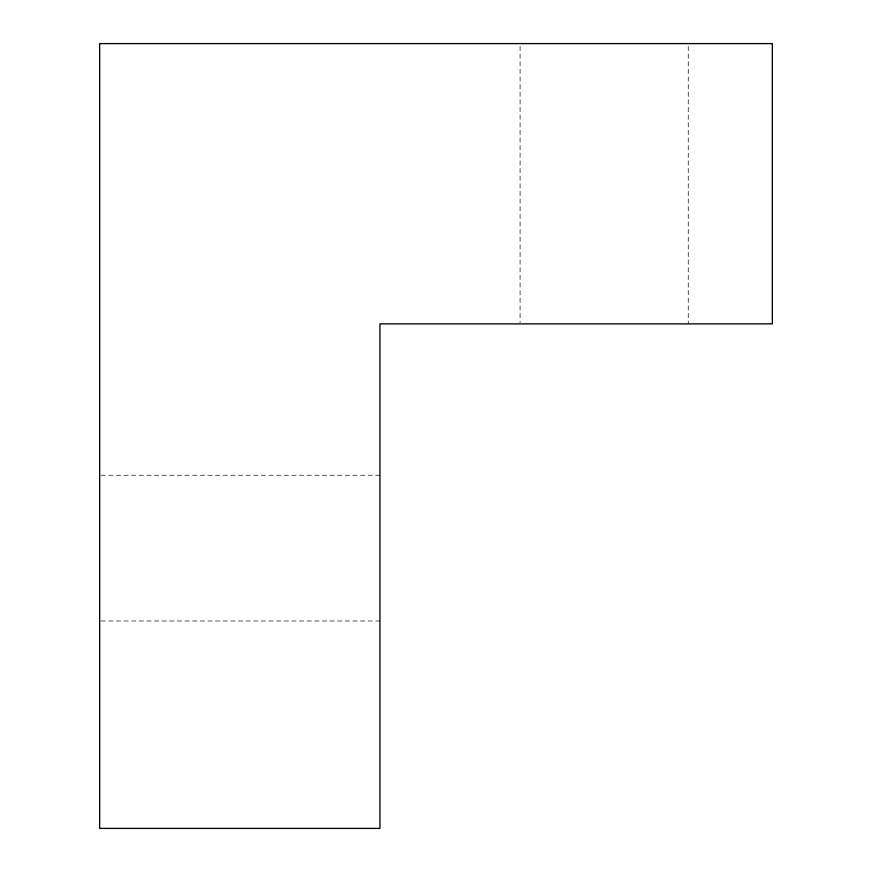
<?xml version="1.0" encoding="UTF-8"?>
<svg xmlns="http://www.w3.org/2000/svg" width="872" height="872" viewBox="0 0 872 872"><rect width="100%" height="100%" fill="white"/><g stroke="black" fill="none" stroke-linecap="round" stroke-linejoin="round"><path stroke-width="0.65" stroke-dasharray="4.36 3.27" d="M101.021 475.24L379.941 475.24M101.021 620.984L379.941 620.984M688.259 46.325L688.259 323.883M520.083 46.325L520.083 322.52"/><path stroke-width="1.31" d="M772.341 43.6L99.659 43.6L99.659 828.4L379.941 828.4L379.941 323.883L772.341 323.883L772.341 43.6"/></g></svg>
